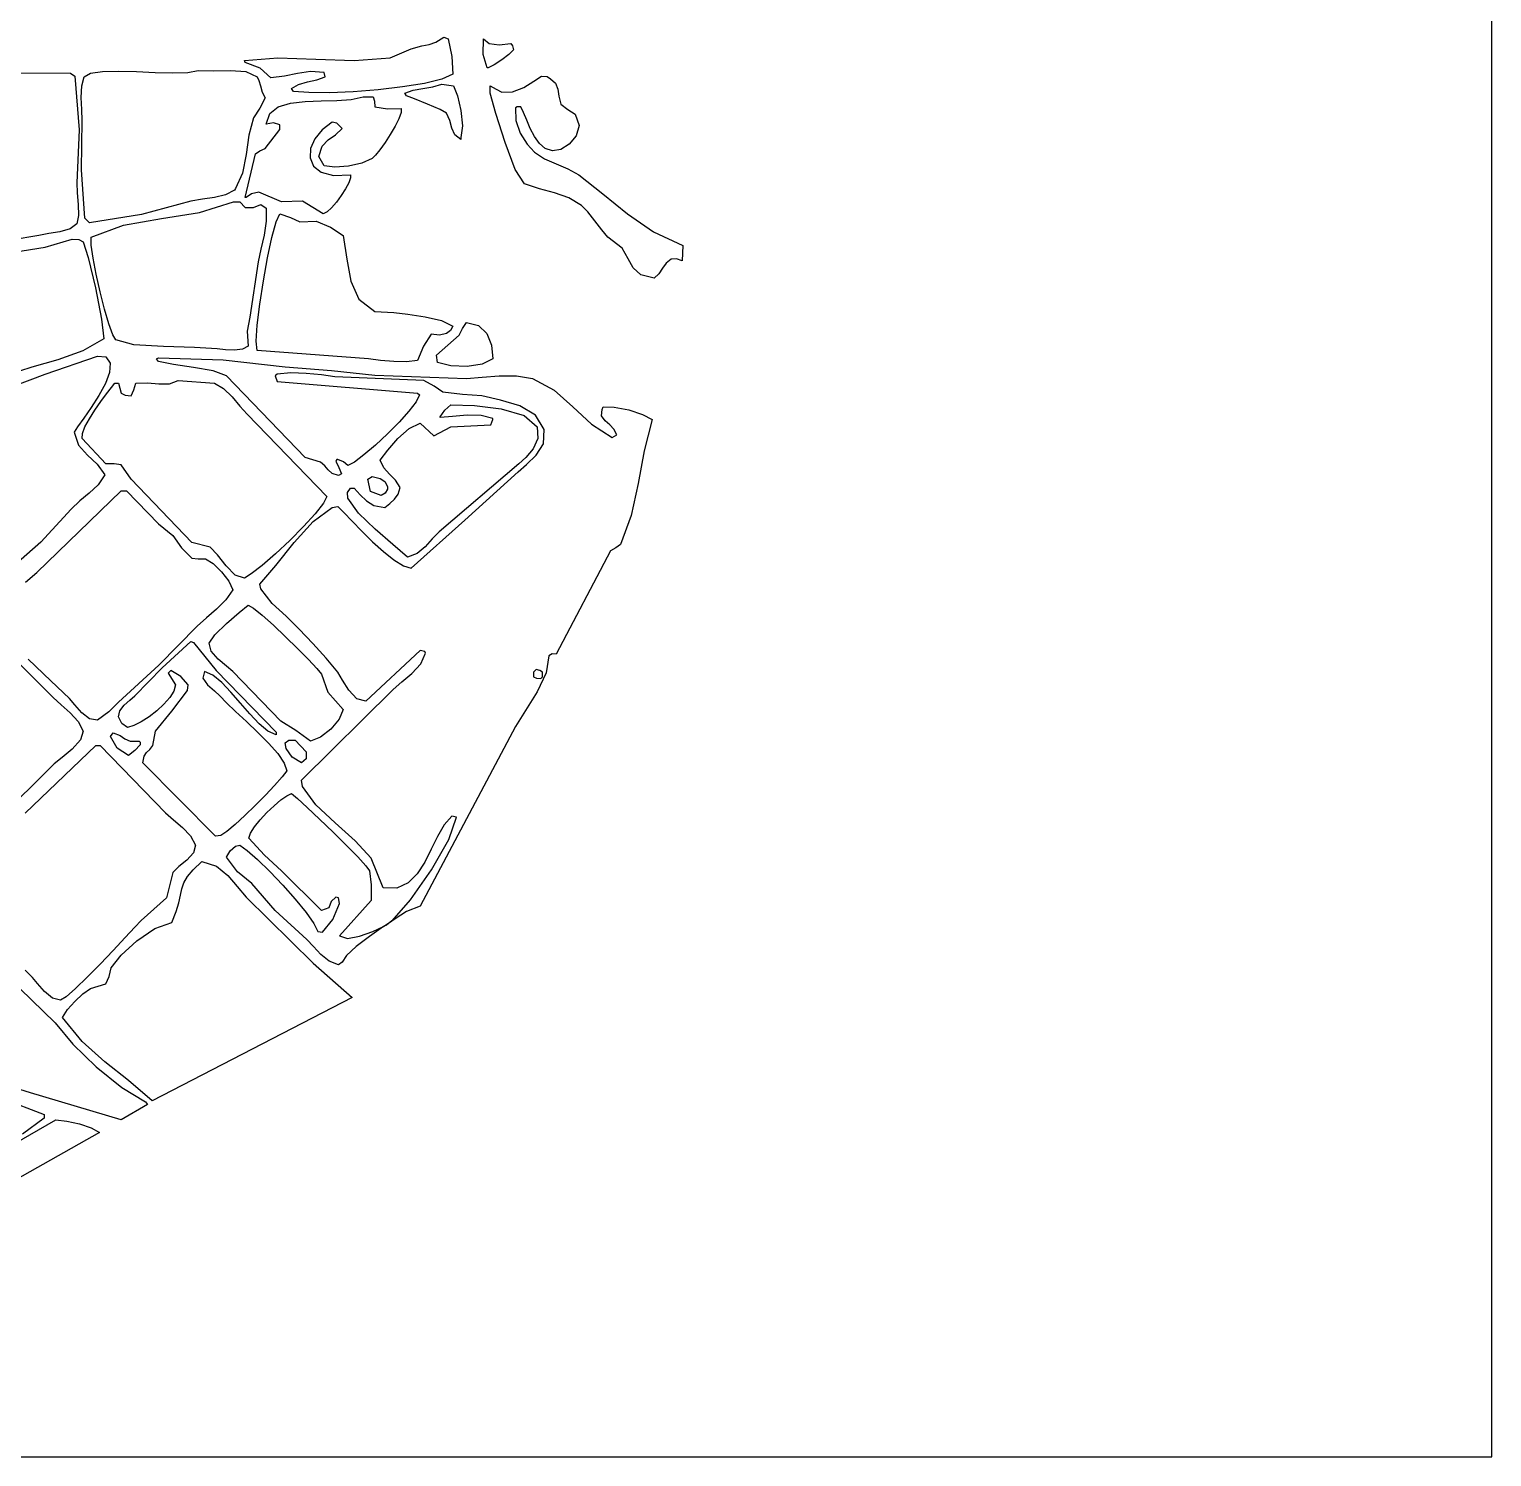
# Model space of a CAD drawing. Extents: x 0 to 12.1, y 0 to 10.7.
# Drawn here: x 7.763 to 12.068, y 0 to 4.201 of the extents above; entities that cross this region are included whole.
import ezdxf

# ---------------------------------------------------------------- set-up
doc = ezdxf.new("R2010")
doc.units = 0
doc.layers.get('0').update_dxf_attribs({"linetype": 'CONTINUOUS'})

msp = doc.modelspace()

# ---------------------------------------------------------------- linework, layer by layer
at = {"color": 0}
for p, q in [((12.0677, 0), (12.0677, 10.6538)), ((8.95985, 4.16271), (8.98335, 4.17779)), ((8.98335, 4.17779), (8.99653, 4.17258)), ((8.82607, 4.11664), (8.88715, 4.14339)), ((8.88715, 4.14339), (8.91894, 4.15158)), ((8.91894, 4.15158), (8.94081, 4.15597)), ((8.94081, 4.15597), (8.95985, 4.16271)), ((8.99653, 4.17258), (9.00689, 4.12076)), ((9.09928, 4.12608), (9.10069, 4.17258)), ((9.10069, 4.17258), (9.11664, 4.15935)), ((9.11664, 4.15935), (9.14632, 4.15446)), ((9.14632, 4.15446), (9.18056, 4.15935)), ((9.18853, 4.14063), (9.17518, 4.12646)), ((9.18056, 4.15935), (9.18554, 4.15169)), ((9.18554, 4.15169), (9.18853, 4.14063)), ((8.39654, 4.10867), (8.49528, 4.11708)), ((8.39931, 4.10314), (8.39654, 4.10867)), ((8.44271, 4.08669), (8.39931, 4.10314)), ((8.49528, 4.11708), (8.60639, 4.11274)), ((8.60639, 4.11274), (8.71994, 4.10835)), ((8.71994, 4.10835), (8.82607, 4.11664)), ((9.00689, 4.12076), (9.0101, 4.06842)), ((9.11143, 4.08713), (9.09928, 4.12608)), ((9.13129, 4.09603), (9.11387, 4.08713)), ((9.15392, 4.1104), (9.13129, 4.09603)), ((9.17518, 4.12646), (9.15392, 4.1104)), ((7.55137, 4.07394), (7.88471, 4.07118)), ((7.88471, 4.07118), (7.89789, 4.06321)), ((7.89789, 4.06321), (7.91058, 3.9044)), ((7.91775, 4.0344), (7.92464, 4.06039)), ((7.92464, 4.06039), (7.9439, 4.07172)), ((7.9439, 4.07172), (7.97933, 4.07693)), ((7.97933, 4.07693), (8.02604, 4.07781)), ((8.02604, 4.07781), (8.07932, 4.07611)), ((8.07932, 4.07611), (8.13422, 4.07368)), ((8.13422, 4.07368), (8.18599, 4.07221)), ((8.18599, 4.07221), (8.22976, 4.07346)), ((8.22976, 4.07346), (8.26074, 4.07915)), ((8.26074, 4.07915), (8.3055, 4.07829)), ((8.3055, 4.07829), (8.35519, 4.07986)), ((8.35519, 4.07986), (8.40104, 4.07639)), ((8.40104, 4.07639), (8.43403, 4.06039)), ((8.43403, 4.06039), (8.43929, 4.04986)), ((8.43929, 4.04986), (8.44358, 4.03401)), ((8.47396, 4.058), (8.44271, 4.08669)), ((8.51437, 4.06272), (8.47396, 4.058)), ((8.55285, 4.07107), (8.51437, 4.06272)), ((8.59119, 4.07693), (8.55285, 4.07107)), ((8.58219, 4.04596), (8.60986, 4.05208)), ((8.63124, 4.07394), (8.59119, 4.07693)), ((8.60986, 4.05208), (8.634, 4.06039)), ((8.634, 4.06039), (8.63124, 4.07394)), ((8.97754, 4.0541), (8.92632, 4.0415)), ((9.0101, 4.06842), (8.97754, 4.0541)), ((9.11387, 4.08713), (9.11143, 4.08713)), ((9.21912, 4.02957), (9.24886, 4.04775)), ((9.24886, 4.04775), (9.27115, 4.06321)), ((9.27115, 4.06321), (9.28722, 4.06153)), ((9.28722, 4.06153), (9.2979, 4.05518)), ((9.2979, 4.05518), (9.3125, 4.04167)), ((7.91661, 4.00032), (7.91775, 4.0344)), ((8.44358, 4.03401), (8.44906, 4.01611)), ((8.44906, 4.01611), (8.45801, 3.99929)), ((8.53543, 4.02604), (8.55572, 4.03847)), ((8.54064, 4.01807), (8.53543, 4.02604)), ((8.58626, 4.01426), (8.54064, 4.01807)), ((8.55572, 4.03847), (8.58219, 4.04596)), ((8.64681, 4.01394), (8.58626, 4.01426)), ((8.71674, 4.01682), (8.64681, 4.01394)), ((8.79031, 4.02251), (8.71674, 4.01682)), ((8.86208, 4.03087), (8.79031, 4.02251)), ((8.92632, 4.0415), (8.86208, 4.03087)), ((8.86876, 4.01247), (8.89322, 4.02143)), ((8.87397, 4.0045), (8.86876, 4.01247)), ((8.89675, 3.99593), (8.87397, 4.0045)), ((8.89322, 4.02143), (8.92199, 4.02626)), ((8.92199, 4.02626), (8.95144, 4.03093)), ((8.95144, 4.03093), (8.97814, 4.03922)), ((8.97814, 4.03922), (9.01247, 4.03401)), ((9.01247, 4.03401), (9.02365, 4.00489)), ((9.02365, 4.00489), (9.03364, 3.96132)), ((9.11947, 4.01247), (9.11947, 4.03401)), ((9.11947, 4.03401), (9.13747, 4.02458)), ((9.13687, 3.95281), (9.11947, 4.01247)), ((9.13747, 4.02458), (9.15381, 4.01525)), ((9.15381, 4.01525), (9.18604, 4.01628)), ((9.18604, 4.01628), (9.21912, 4.02957)), ((9.3125, 4.04167), (9.31874, 4.02431)), ((9.31874, 4.02431), (9.32189, 4.00369)), ((9.32189, 4.00369), (9.32742, 3.98053)), ((7.91818, 3.96442), (7.91661, 4.00032)), ((7.91943, 3.93261), (7.91818, 3.96442)), ((8.44211, 3.96858), (8.42329, 3.9406)), ((8.45801, 3.99929), (8.44211, 3.96858)), ((8.47103, 3.95313), (8.49615, 3.97276)), ((8.49615, 3.97276), (8.53222, 3.98367)), ((8.53222, 3.98367), (8.57557, 3.98844)), ((8.57557, 3.98844), (8.62235, 3.9899)), ((8.62235, 3.9899), (8.66883, 3.99078)), ((8.66883, 3.99078), (8.71126, 3.99382)), ((8.71126, 3.99382), (8.74582, 4.00174)), ((8.74582, 4.00174), (8.77533, 4.00174)), ((8.77533, 4.00174), (8.77946, 3.98947)), ((8.77946, 3.98947), (8.78054, 3.97254)), ((8.78054, 3.97254), (8.81776, 3.96679)), ((8.81776, 3.96679), (8.85796, 3.96733)), ((8.85796, 3.96733), (8.85753, 3.95562)), ((8.93522, 3.98058), (8.89675, 3.99593)), ((8.97239, 3.96451), (8.93522, 3.98058)), ((8.99132, 3.95383), (8.97239, 3.96451)), ((9.03364, 3.96132), (9.03842, 3.91613)), ((9.19933, 3.97254), (9.19412, 3.96978)), ((9.19412, 3.96978), (9.19553, 3.9324)), ((9.21007, 3.97254), (9.19933, 3.97254)), ((9.21838, 3.9554), (9.21007, 3.97254)), ((9.32742, 3.98053), (9.34847, 3.965)), ((9.34847, 3.965), (9.37011, 3.95139)), ((7.91689, 3.78749), (7.91943, 3.93261)), ((8.42329, 3.9406), (8.40972, 3.88921)), ((8.46078, 3.92188), (8.47103, 3.95313)), ((8.48247, 3.92497), (8.46078, 3.92188)), ((8.50071, 3.91911), (8.48247, 3.92497)), ((8.50071, 3.90587), (8.50071, 3.91911)), ((8.65522, 3.92708), (8.625, 3.90517)), ((8.66872, 3.92464), (8.65522, 3.92708)), ((8.68474, 3.90869), (8.66872, 3.92464)), ((8.85101, 3.9375), (8.83996, 3.91531)), ((8.85753, 3.95562), (8.85101, 3.9375)), ((9.00131, 3.93224), (8.99132, 3.95383)), ((9.00743, 3.9101), (9.00131, 3.93224)), ((9.16379, 3.86757), (9.13687, 3.95281)), ((9.19553, 3.9324), (9.20865, 3.8954)), ((9.22749, 3.93338), (9.21838, 3.9554)), ((9.2379, 3.90918), (9.22749, 3.93338)), ((9.37011, 3.95139), (9.38178, 3.91803)), ((9.38178, 3.91803), (9.37315, 3.88758)), ((7.91058, 3.9044), (7.90349, 3.74858)), ((8.40972, 3.88921), (8.40153, 3.83231)), ((8.45801, 3.84999), (8.50071, 3.90587)), ((8.6034, 3.87858), (8.59142, 3.85004)), ((8.625, 3.90517), (8.6034, 3.87858)), ((8.62522, 3.85628), (8.64356, 3.87494)), ((8.64356, 3.87494), (8.6651, 3.88981)), ((8.6651, 3.88981), (8.68474, 3.90869)), ((8.8259, 3.89117), (8.8106, 3.8674)), ((8.83996, 3.91531), (8.8259, 3.89117)), ((9.01617, 3.89057), (9.00743, 3.9101)), ((9.03401, 3.87674), (9.01617, 3.89057)), ((9.03842, 3.91613), (9.03401, 3.88194)), ((9.03401, 3.88194), (9.03401, 3.87674)), ((9.20865, 3.8954), (9.22846, 3.86301)), ((9.25017, 3.88536), (9.2379, 3.90918)), ((9.26475, 3.86464), (9.25017, 3.88536)), ((9.37315, 3.88758), (9.35232, 3.86301)), ((8.40153, 3.83231), (8.39094, 3.77761)), ((8.39931, 3.70589), (8.42882, 3.83404)), ((8.42882, 3.83404), (8.442, 3.84332)), ((8.442, 3.84332), (8.45801, 3.84999)), ((8.59142, 3.85004), (8.58996, 3.82226)), ((8.61529, 3.82601), (8.62522, 3.85628)), ((8.79551, 3.84619), (8.78228, 3.82981)), ((8.8106, 3.8674), (8.79551, 3.84619)), ((9.19374, 3.78819), (9.16379, 3.86757)), ((9.22846, 3.86301), (9.25, 3.83925)), ((9.25, 3.83925), (9.27983, 3.81967)), ((9.28217, 3.84961), (9.26475, 3.86464)), ((9.3029, 3.84293), (9.28217, 3.84961)), ((9.32742, 3.84722), (9.3029, 3.84293)), ((9.35232, 3.86301), (9.32742, 3.84722)), ((8.58996, 3.82226), (8.59999, 3.79796)), ((8.59999, 3.79796), (8.6225, 3.77974)), ((8.63124, 3.79932), (8.61529, 3.82601)), ((8.66276, 3.79519), (8.63124, 3.79932)), ((8.70264, 3.79812), (8.66276, 3.79519)), ((8.74214, 3.80697), (8.70264, 3.79812)), ((8.77257, 3.82047), (8.74214, 3.80697)), ((8.78228, 3.82981), (8.77257, 3.82047)), ((9.22049, 3.74582), (9.19374, 3.78819)), ((9.27983, 3.81967), (9.31392, 3.80464)), ((9.31392, 3.80464), (9.34864, 3.79025)), ((9.34864, 3.79025), (9.38053, 3.77257)), ((7.90349, 3.74858), (7.90408, 3.71951)), ((7.9274, 3.64442), (7.91689, 3.78749)), ((8.39094, 3.77761), (8.37011, 3.73264)), ((8.6225, 3.77974), (8.65836, 3.7704)), ((8.65836, 3.7704), (8.70865, 3.77257)), ((8.70367, 3.74897), (8.69412, 3.73079)), ((8.70893, 3.76357), (8.70367, 3.74897)), ((8.70865, 3.77257), (8.70893, 3.76357)), ((9.2654, 3.73122), (9.22049, 3.74582)), ((9.38053, 3.77257), (9.45187, 3.7169)), ((7.90408, 3.71951), (7.90744, 3.68522)), ((8.30854, 3.70557), (8.27306, 3.70085)), ((8.34136, 3.71311), (8.30854, 3.70557)), ((8.36735, 3.72706), (8.34136, 3.71311)), ((8.37011, 3.73264), (8.36735, 3.72706)), ((8.40207, 3.70589), (8.39931, 3.70589)), ((8.41715, 3.71679), (8.40207, 3.70589)), ((8.43924, 3.72185), (8.41715, 3.71679)), ((8.50592, 3.69271), (8.43924, 3.72185)), ((8.68169, 3.71115), (8.66764, 3.692)), ((8.69412, 3.73079), (8.68169, 3.71115)), ((9.30968, 3.71903), (9.2654, 3.73122)), ((9.35135, 3.70421), (9.30968, 3.71903)), ((9.38857, 3.68192), (9.35135, 3.70421)), ((9.45187, 3.7169), (9.52403, 3.65782)), ((7.90744, 3.68522), (7.90875, 3.65261)), ((8.23926, 3.69515), (8.09369, 3.65533)), ((8.15213, 3.64344), (8.26449, 3.6614)), ((8.27306, 3.70085), (8.23926, 3.69515)), ((8.26449, 3.6614), (8.36458, 3.69271)), ((8.36458, 3.69271), (8.38336, 3.69271)), ((8.38336, 3.69271), (8.39931, 3.67671)), ((8.39931, 3.67671), (8.42301, 3.67643)), ((8.42301, 3.67643), (8.44476, 3.68474)), ((8.44476, 3.68474), (8.46078, 3.67393)), ((8.46078, 3.67393), (8.46104, 3.63558)), ((8.56739, 3.69515), (8.50592, 3.69271)), ((8.62879, 3.65799), (8.56739, 3.69515)), ((8.63986, 3.66342), (8.62879, 3.65799)), ((8.65326, 3.6754), (8.63986, 3.66342)), ((8.66764, 3.692), (8.65326, 3.6754)), ((9.40728, 3.66314), (9.38857, 3.68192)), ((9.42828, 3.63747), (9.40728, 3.66314)), ((7.90349, 3.62847), (7.88374, 3.61322)), ((7.90875, 3.65261), (7.90349, 3.62847)), ((7.94065, 3.63124), (7.9274, 3.64442)), ((8.09369, 3.65533), (7.94065, 3.63124)), ((7.94586, 3.58854), (8.04124, 3.62408)), ((8.04124, 3.62408), (8.15213, 3.64344)), ((8.46104, 3.63558), (8.45469, 3.59457)), ((8.47771, 3.58822), (8.49013, 3.6339)), ((8.49013, 3.6339), (8.50071, 3.65799)), ((8.50071, 3.65799), (8.53196, 3.64675)), ((8.53196, 3.64675), (8.55935, 3.634)), ((8.55935, 3.634), (8.60732, 3.63644)), ((8.60732, 3.63644), (8.65001, 3.61843)), ((8.65001, 3.61843), (8.68718, 3.59375)), ((9.44878, 3.61068), (9.42828, 3.63747)), ((9.52403, 3.65782), (9.60107, 3.60417)), ((7.79135, 3.59375), (7.71018, 3.57964)), ((7.82064, 3.59939), (7.79135, 3.59375)), ((7.81044, 3.55946), (7.88992, 3.58333)), ((7.85379, 3.60471), (7.82064, 3.59939)), ((7.88374, 3.61322), (7.85379, 3.60471)), ((7.88992, 3.58333), (7.90901, 3.58236)), ((7.90901, 3.58236), (7.92188, 3.57536)), ((7.92188, 3.57536), (7.93713, 3.52875)), ((7.94607, 3.56538), (7.94586, 3.58854)), ((8.45469, 3.59457), (8.44536, 3.55387)), ((8.46474, 3.528), (8.47771, 3.58822)), ((8.68718, 3.59375), (8.69808, 3.52382)), ((9.46599, 3.58854), (9.44878, 3.61068)), ((9.50868, 3.55658), (9.46599, 3.58854)), ((9.60107, 3.60417), (9.68718, 3.56456)), ((7.69379, 3.54129), (7.81044, 3.55946)), ((7.95144, 3.52729), (7.94607, 3.56538)), ((8.44536, 3.55387), (8.43679, 3.51665)), ((9.52604, 3.52544), (9.50868, 3.55658)), ((9.68718, 3.56456), (9.68474, 3.5191)), ((7.93713, 3.52875), (7.9579, 3.44011)), ((7.96067, 3.47971), (7.95144, 3.52729)), ((8.43679, 3.51665), (8.41249, 3.35379)), ((8.45236, 3.46024), (8.46474, 3.528)), ((8.69808, 3.52382), (8.70964, 3.45985)), ((9.54085, 3.49826), (9.52604, 3.52544)), ((9.56293, 3.47825), (9.54085, 3.49826)), ((9.6269, 3.49735), (9.61626, 3.4815)), ((9.63775, 3.51275), (9.6269, 3.49735)), ((9.65278, 3.52462), (9.63775, 3.51275)), ((9.66872, 3.52474), (9.65278, 3.52462)), ((9.68474, 3.5191), (9.66872, 3.52474)), ((7.97233, 3.42794), (7.96067, 3.47971)), ((8.44189, 3.39208), (8.45236, 3.46024)), ((8.70964, 3.45985), (8.73329, 3.40685)), ((9.60211, 3.46838), (9.56293, 3.47825)), ((9.61626, 3.4815), (9.60211, 3.46838)), ((7.9579, 3.44011), (7.97601, 3.34776)), ((7.98525, 3.37739), (7.97233, 3.42794)), ((8.73329, 3.40685), (8.78054, 3.36979)), ((7.99804, 3.33356), (7.98525, 3.37739)), ((8.43451, 3.33046), (8.44189, 3.39208)), ((8.78054, 3.36979), (8.83681, 3.36735)), ((8.83681, 3.36735), (8.87787, 3.36187)), ((8.87787, 3.36187), (8.92839, 3.35454)), ((7.97601, 3.34776), (7.98335, 3.28993)), ((8.00944, 3.30165), (7.99804, 3.33356)), ((8.41249, 3.35379), (8.40429, 3.31228)), ((8.43147, 3.2825), (8.43451, 3.33046)), ((8.92839, 3.35454), (8.9764, 3.34353)), ((8.9764, 3.34353), (9.0101, 3.3271)), ((9.00287, 3.31446), (8.99132, 3.30587)), ((9.0101, 3.3271), (9.00287, 3.31446)), ((9.02881, 3.30067), (9.03885, 3.32031)), ((9.03885, 3.32031), (9.05003, 3.33783)), ((9.05003, 3.33783), (9.0855, 3.32915)), ((9.0855, 3.32915), (9.10965, 3.30539)), ((7.98335, 3.28993), (7.9215, 3.25401)), ((8.01807, 3.28717), (8.00944, 3.30165)), ((8.07107, 3.27257), (8.01807, 3.28717)), ((8.15804, 3.26682), (8.07107, 3.27257)), ((8.40429, 3.31228), (8.40728, 3.26839)), ((8.43403, 3.25521), (8.43147, 3.2825)), ((8.94586, 3.30311), (8.92324, 3.26818)), ((8.97114, 3.30094), (8.94586, 3.30311)), ((8.96213, 3.24203), (9.02881, 3.30067)), ((8.99132, 3.30587), (8.97114, 3.30094)), ((9.10965, 3.30539), (9.12338, 3.27121)), ((7.81006, 3.18576), (7.96457, 3.23921)), ((7.9215, 3.25401), (7.84793, 3.22803)), ((7.96457, 3.23921), (7.98856, 3.23643)), ((7.98856, 3.23643), (8.00136, 3.2181)), ((8.13786, 3.23122), (8.14339, 3.234)), ((8.14339, 3.22325), (8.13786, 3.23122)), ((8.14339, 3.234), (8.33376, 3.22754)), ((8.24963, 3.2646), (8.15804, 3.26682)), ((8.31668, 3.26042), (8.24963, 3.2646)), ((8.34088, 3.25749), (8.31668, 3.26042)), ((8.36751, 3.25657), (8.34088, 3.25749)), ((8.39139, 3.25956), (8.36751, 3.25657)), ((8.40728, 3.26839), (8.39139, 3.25956)), ((8.76215, 3.23122), (8.43403, 3.25521)), ((8.79753, 3.2264), (8.76215, 3.23122)), ((8.92324, 3.26818), (8.90593, 3.22601)), ((8.96457, 3.22049), (8.96213, 3.24203)), ((9.12744, 3.23122), (9.09657, 3.21522)), ((9.12338, 3.27121), (9.12744, 3.23122)), ((7.52186, 3.07671), (7.81006, 3.18576)), ((7.77072, 3.20632), (7.69792, 3.18332)), ((7.84793, 3.22803), (7.77072, 3.20632)), ((7.99983, 3.19097), (7.98763, 3.15821)), ((8.00136, 3.2181), (7.99983, 3.19097)), ((8.18772, 3.21468), (8.14339, 3.22325)), ((8.24713, 3.20589), (8.18772, 3.21468)), ((8.30469, 3.19515), (8.24713, 3.20589)), ((8.34343, 3.18056), (8.30469, 3.19515)), ((8.33376, 3.22754), (8.51665, 3.20731)), ((8.49274, 3.18576), (8.48714, 3.18056)), ((8.53331, 3.18956), (8.49274, 3.18576)), ((8.51665, 3.20731), (8.65306, 3.19613)), ((8.5785, 3.18815), (8.53331, 3.18956)), ((8.62338, 3.18354), (8.5785, 3.18815)), ((8.65306, 3.19613), (8.78054, 3.18332)), ((8.83604, 3.22287), (8.79753, 3.2264)), ((8.87354, 3.22222), (8.83604, 3.22287)), ((8.90593, 3.22601), (8.87354, 3.22222)), ((9.00424, 3.21035), (8.96457, 3.22049)), ((9.05186, 3.20839), (9.00424, 3.21035)), ((9.09657, 3.21522), (9.05186, 3.20839)), ((7.98763, 3.15821), (7.96847, 3.12278)), ((7.99121, 3.12782), (8.00553, 3.14654)), ((8.00553, 3.14654), (8.01531, 3.15935)), ((8.01531, 3.15935), (8.02604, 3.15935)), ((8.02604, 3.15935), (8.03401, 3.12983)), ((8.07069, 3.13971), (8.07671, 3.15935)), ((8.07671, 3.15935), (8.11106, 3.16037)), ((8.11106, 3.16037), (8.14501, 3.15711)), ((8.14501, 3.15711), (8.17611, 3.15696)), ((8.17611, 3.15696), (8.2021, 3.16737)), ((8.2021, 3.16737), (8.30871, 3.15935)), ((8.30871, 3.15935), (8.3355, 3.14328)), ((8.3355, 3.14328), (8.36046, 3.11888)), ((8.57536, 2.9406), (8.34343, 3.18056)), ((8.48714, 3.18056), (8.49274, 3.16456)), ((8.49274, 3.16456), (8.90593, 3.12983)), ((8.66319, 3.17779), (8.62338, 3.18354)), ((8.92464, 3.16737), (8.66319, 3.17779)), ((8.78054, 3.18332), (9.05003, 3.17258)), ((8.95475, 3.15033), (8.92464, 3.16737)), ((8.98058, 3.13265), (8.95475, 3.15033)), ((9.05003, 3.17258), (9.09636, 3.17725)), ((9.09636, 3.17725), (9.14665, 3.18132)), ((9.14665, 3.18132), (9.19732, 3.18104)), ((9.19732, 3.18104), (9.24479, 3.17258)), ((9.24479, 3.17258), (9.30811, 3.13867)), ((7.96847, 3.12278), (7.94601, 3.08772)), ((7.9566, 3.08003), (7.97424, 3.10499)), ((7.97424, 3.10499), (7.99121, 3.12782)), ((8.03401, 3.12983), (8.04568, 3.12375)), ((8.04568, 3.12375), (8.06321, 3.12185)), ((8.06321, 3.12185), (8.07069, 3.13971)), ((8.36046, 3.11888), (8.38346, 3.09201)), ((8.90192, 3.10465), (8.88086, 3.07682)), ((8.91146, 3.12463), (8.90192, 3.10465)), ((8.90593, 3.12983), (8.91146, 3.12463)), ((9.03863, 3.12631), (8.98058, 3.13265)), ((9.09549, 3.12185), (9.03863, 3.12631)), ((9.15072, 3.10932), (9.09549, 3.12185)), ((9.20725, 3.09218), (9.15072, 3.10932)), ((9.30811, 3.13867), (9.36333, 3.08936)), ((7.92389, 3.0561), (7.90582, 3.03097)), ((7.94601, 3.08772), (7.92389, 3.0561)), ((7.94026, 3.05479), (7.9566, 3.08003)), ((8.38346, 3.09201), (8.40451, 3.06842)), ((8.40451, 3.06842), (8.63921, 2.82601)), ((8.88086, 3.07682), (8.85167, 3.04422)), ((8.97254, 3.06039), (8.98671, 3.07969)), ((9.009, 3.06147), (8.97254, 3.058)), ((8.97254, 3.058), (8.97254, 3.06039)), ((8.98671, 3.07969), (9.0045, 3.09511)), ((9.0045, 3.09511), (9.07351, 3.09315)), ((9.05186, 3.065), (9.009, 3.06147)), ((9.09381, 3.06435), (9.05186, 3.065)), ((9.07351, 3.09315), (9.15207, 3.08388)), ((9.12744, 3.05518), (9.09381, 3.06435)), ((9.15207, 3.08388), (9.22017, 3.06424)), ((9.25379, 3.06521), (9.20725, 3.09218)), ((9.22017, 3.06424), (9.25797, 3.03125)), ((9.27919, 3.02328), (9.25379, 3.06521)), ((9.36333, 3.08936), (9.41792, 3.03831)), ((9.44721, 3.06321), (9.44997, 3.08192)), ((9.45856, 3.04844), (9.44721, 3.06321)), ((9.44997, 3.08192), (9.45281, 3.0899)), ((9.45281, 3.0899), (9.48535, 3.08892)), ((9.48535, 3.08892), (9.52761, 3.08035)), ((9.52761, 3.08035), (9.56842, 3.06717)), ((9.56842, 3.06717), (9.59651, 3.0524)), ((7.90582, 3.03097), (7.89551, 3.01525)), ((7.89551, 3.01525), (7.90853, 2.97667)), ((7.91971, 3.01118), (7.92736, 3.03119)), ((7.92736, 3.03119), (7.94026, 3.05479)), ((8.85167, 3.04422), (8.8176, 3.00993)), ((8.84814, 2.99615), (8.88112, 3.02621)), ((8.88112, 3.02621), (8.9139, 3.04199)), ((8.9139, 3.04199), (8.95383, 3.0045)), ((8.95383, 3.0045), (9.0045, 3.03125)), ((9.0045, 3.03125), (9.12185, 3.03646)), ((9.12185, 3.03646), (9.12744, 3.0524)), ((9.12744, 3.0524), (9.12744, 3.05518)), ((9.25797, 3.03125), (9.26069, 2.99642)), ((9.27653, 2.98107), (9.27919, 3.02328)), ((9.41792, 3.03831), (9.47917, 2.99929)), ((9.4719, 3.0364), (9.45856, 3.04844)), ((9.48432, 3.02376), (9.4719, 3.0364)), ((9.49274, 3.00726), (9.48432, 3.02376)), ((9.59651, 3.0524), (9.57351, 2.95985)), ((7.90853, 2.97667), (7.9344, 2.94769)), ((7.91943, 2.99653), (7.91971, 3.01118)), ((7.98856, 2.92188), (7.91943, 2.99653)), ((8.78211, 2.97694), (8.74854, 2.9484)), ((8.8176, 3.00993), (8.78211, 2.97694)), ((8.81862, 2.96169), (8.84814, 2.99615)), ((9.26069, 2.99642), (9.24642, 2.96599)), ((9.25569, 2.94721), (9.27653, 2.98107)), ((9.47917, 2.99929), (9.49274, 3.00726)), ((7.9344, 2.94769), (7.96343, 2.92117)), ((8.6205, 2.92708), (8.57536, 2.9406)), ((8.63319, 2.91618), (8.6205, 2.92708)), ((8.66872, 2.93506), (8.66596, 2.92985)), ((8.66596, 2.92985), (8.67404, 2.91135)), ((8.67117, 2.93506), (8.66872, 2.93506)), ((8.68869, 2.92817), (8.67117, 2.93506)), ((8.70068, 2.91667), (8.68869, 2.92817)), ((8.72026, 2.92731), (8.70068, 2.91667)), ((8.74854, 2.9484), (8.72026, 2.92731)), ((8.79656, 2.93261), (8.81862, 2.96169)), ((8.80718, 2.91049), (8.79656, 2.93261)), ((9.2245, 2.94086), (9.20454, 2.92188)), ((9.24642, 2.96599), (9.2245, 2.94086)), ((9.22732, 2.92008), (9.25569, 2.94721)), ((9.57351, 2.95985), (9.55567, 2.86382)), ((7.96343, 2.92117), (7.98611, 2.88992)), ((7.98611, 2.88992), (7.96625, 2.85997)), ((8.01303, 2.92165), (7.98856, 2.92188)), ((8.03401, 2.91911), (8.01303, 2.92165)), ((8.06321, 2.87674), (8.03401, 2.91911)), ((8.64318, 2.90414), (8.63319, 2.91618)), ((8.65517, 2.89361), (8.64318, 2.90414)), ((8.67393, 2.88715), (8.65517, 2.89361)), ((8.68197, 2.89268), (8.67393, 2.88715)), ((8.67404, 2.91135), (8.68197, 2.89268)), ((8.75939, 2.87674), (8.77257, 2.88471)), ((8.77257, 2.88471), (8.79656, 2.87918)), ((8.82351, 2.89171), (8.80718, 2.91049)), ((8.84099, 2.87343), (8.82351, 2.89171)), ((9.20454, 2.92188), (8.97017, 2.72185)), ((9.04546, 2.75569), (9.2021, 2.89789)), ((9.2021, 2.89789), (9.22732, 2.92008)), ((7.78614, 2.60172), (8.03401, 2.84201)), ((7.96625, 2.85997), (7.94006, 2.83578)), ((8.03401, 2.84201), (8.05003, 2.84201)), ((8.05003, 2.84201), (8.14339, 2.74582)), ((8.24203, 2.68994), (8.06321, 2.87674)), ((8.69987, 2.83735), (8.70865, 2.84999)), ((8.70865, 2.84999), (8.71946, 2.84999)), ((8.71946, 2.84999), (8.73768, 2.83111)), ((8.76747, 2.84065), (8.75939, 2.87674)), ((8.79656, 2.87918), (8.81028, 2.87033)), ((8.81028, 2.87033), (8.81803, 2.85519)), ((8.81803, 2.84722), (8.81099, 2.83535)), ((8.81803, 2.85519), (8.81803, 2.84722)), ((8.85519, 2.85243), (8.84099, 2.87343)), ((8.84901, 2.83257), (8.85519, 2.85243)), ((9.55567, 2.86382), (9.53494, 2.77018)), ((7.91211, 2.81332), (7.88715, 2.78851)), ((7.94006, 2.83578), (7.91211, 2.81332)), ((8.62939, 2.80578), (8.60503, 2.77479)), ((8.63921, 2.82601), (8.62939, 2.80578)), ((8.70068, 2.82047), (8.69987, 2.83735)), ((8.73247, 2.77686), (8.70068, 2.82047)), ((8.73768, 2.83111), (8.75553, 2.81304)), ((8.75553, 2.81304), (8.778, 2.79937)), ((8.79932, 2.82844), (8.76747, 2.84065)), ((8.778, 2.79937), (8.81006, 2.79372)), ((8.81099, 2.83535), (8.79932, 2.82844)), ((8.81006, 2.79372), (8.82422, 2.80556)), ((8.82422, 2.80556), (8.83794, 2.81771)), ((8.83794, 2.81771), (8.84901, 2.83257)), ((7.88715, 2.78851), (7.79742, 2.69162)), ((8.60503, 2.77479), (8.57042, 2.73703)), ((8.59928, 2.75222), (8.65522, 2.79372)), ((8.65522, 2.79372), (8.67117, 2.7965)), ((8.67117, 2.7965), (8.6894, 2.77832)), ((8.6894, 2.77832), (8.71386, 2.75304)), ((8.78103, 2.72939), (8.73247, 2.77686)), ((8.88715, 2.61529), (9.04546, 2.75569)), ((9.53494, 2.77018), (9.50347, 2.68474)), ((8.14339, 2.74582), (8.18608, 2.7111)), ((8.57042, 2.73703), (8.53, 2.6965)), ((8.54292, 2.69011), (8.59928, 2.75222)), ((8.71386, 2.75304), (8.74268, 2.72364)), ((8.74268, 2.72364), (8.77399, 2.69287)), ((8.83339, 2.68408), (8.78103, 2.72939)), ((8.97017, 2.72185), (8.94965, 2.7015)), ((7.79742, 2.69162), (7.69792, 2.60449)), ((8.18608, 2.7111), (8.21169, 2.67512)), ((8.21169, 2.67512), (8.24203, 2.64442)), ((8.29546, 2.67671), (8.24203, 2.68994)), ((8.31765, 2.65392), (8.29546, 2.67671)), ((8.53, 2.6965), (8.48801, 2.65717)), ((8.48942, 2.62321), (8.54292, 2.69011)), ((8.77399, 2.69287), (8.80593, 2.66379)), ((8.87674, 2.64719), (8.83339, 2.68408)), ((8.92899, 2.67794), (8.90549, 2.65767)), ((8.94965, 2.7015), (8.92899, 2.67794)), ((9.48942, 2.67432), (9.47396, 2.66596)), ((9.50347, 2.68474), (9.48942, 2.67432)), ((8.24203, 2.64442), (8.26069, 2.64193)), ((8.26069, 2.64193), (8.28196, 2.64199)), ((8.28196, 2.64199), (8.30431, 2.62869)), ((8.30431, 2.62869), (8.32954, 2.60454)), ((8.34261, 2.62201), (8.31765, 2.65392)), ((8.48801, 2.65717), (8.44889, 2.62294)), ((8.80593, 2.66379), (8.83669, 2.63921)), ((8.83669, 2.63921), (8.86436, 2.62207)), ((8.90549, 2.65767), (8.87674, 2.64719)), ((9.47396, 2.66596), (9.31392, 2.36182)), ((7.75196, 2.57406), (7.78614, 2.60172)), ((8.32954, 2.60454), (8.35097, 2.57644)), ((8.36925, 2.59478), (8.34261, 2.62201)), ((8.39654, 2.58578), (8.36925, 2.59478)), ((8.41694, 2.59787), (8.39654, 2.58578)), ((8.44889, 2.62294), (8.41694, 2.59787)), ((8.442, 2.56733), (8.48942, 2.62321)), ((8.86436, 2.62207), (8.88715, 2.61529)), ((8.36214, 2.55138), (8.34179, 2.52143)), ((8.35097, 2.57644), (8.36214, 2.55138)), ((8.44476, 2.55382), (8.442, 2.56733)), ((8.47857, 2.51079), (8.44476, 2.55382)), ((8.34179, 2.52143), (8.31451, 2.49419)), ((8.38112, 2.48432), (8.40728, 2.50592)), ((8.40728, 2.50592), (8.42324, 2.49713)), ((8.42324, 2.49713), (8.44922, 2.47629)), ((8.51942, 2.47396), (8.47857, 2.51079)), ((8.28494, 2.46881), (8.25797, 2.44444)), ((8.31451, 2.49419), (8.28494, 2.46881)), ((8.34381, 2.45199), (8.38112, 2.48432)), ((8.44922, 2.47629), (8.48182, 2.4471)), ((8.55746, 2.43554), (8.51942, 2.47396)), ((7.63124, 2.43647), (7.83404, 2.234)), ((8.25797, 2.44444), (8.14492, 2.32943)), ((8.29269, 2.39372), (8.30951, 2.41857)), ((8.30951, 2.41857), (8.34381, 2.45199)), ((8.48182, 2.4471), (8.51758, 2.41319)), ((8.51758, 2.41319), (8.55306, 2.37819)), ((8.59808, 2.39322), (8.55746, 2.43554)), ((8.15474, 2.32129), (8.23926, 2.39931)), ((8.23926, 2.39931), (8.24724, 2.39654)), ((8.24724, 2.39654), (8.31392, 2.31386)), ((8.29899, 2.37067), (8.29269, 2.39372)), ((8.31961, 2.34722), (8.29899, 2.37067)), ((8.55306, 2.37819), (8.58479, 2.34581)), ((8.63726, 2.34993), (8.59808, 2.39322)), ((8.9139, 2.37256), (8.75379, 2.22325)), ((8.9274, 2.36979), (8.9139, 2.37256)), ((8.92985, 2.36458), (8.9274, 2.36979)), ((7.82731, 2.28288), (7.75988, 2.34663)), ((8.14492, 2.32943), (8.02604, 2.22049)), ((8.34407, 2.32633), (8.31961, 2.34722)), ((8.36214, 2.31108), (8.34407, 2.32633)), ((8.58479, 2.34581), (8.60932, 2.31956)), ((8.67117, 2.30865), (8.63726, 2.34993)), ((8.88954, 2.30501), (8.91553, 2.33296)), ((8.91553, 2.33296), (8.92985, 2.36458)), ((9.29269, 2.35661), (9.28521, 2.30707)), ((9.30197, 2.36257), (9.29269, 2.35661)), ((9.31392, 2.36182), (9.30197, 2.36257)), ((7.88194, 2.23122), (7.82731, 2.28288)), ((8.07394, 2.23921), (8.15474, 2.32129)), ((8.18056, 2.31386), (8.17258, 2.30587)), ((8.17258, 2.30587), (8.19412, 2.27115)), ((8.20904, 2.29568), (8.18056, 2.31386)), ((8.23122, 2.27115), (8.20904, 2.29568)), ((8.27919, 2.31108), (8.27468, 2.29118)), ((8.27468, 2.29118), (8.28808, 2.27175)), ((8.3036, 2.30018), (8.27919, 2.31108)), ((8.32975, 2.27869), (8.3036, 2.30018)), ((8.31392, 2.31386), (8.4899, 2.13265)), ((8.50347, 2.16456), (8.36214, 2.31108)), ((8.60932, 2.31956), (8.62326, 2.30311)), ((8.62326, 2.30311), (8.64204, 2.25)), ((8.68539, 2.28558), (8.67117, 2.30865)), ((8.70426, 2.25543), (8.68539, 2.28558)), ((8.85975, 2.28022), (8.88954, 2.30501)), ((9.25521, 2.31668), (9.24724, 2.30865)), ((9.24724, 2.30865), (9.24724, 2.29514)), ((9.24724, 2.29514), (9.25608, 2.29144)), ((9.26654, 2.31396), (9.25521, 2.31668)), ((9.25608, 2.29144), (9.26878, 2.28993)), ((9.28521, 2.30707), (9.25808, 2.25108)), ((9.27399, 2.30865), (9.26654, 2.31396)), ((9.26878, 2.28993), (9.27399, 2.29514)), ((9.27399, 2.29514), (9.27399, 2.30865)), ((8.05951, 2.22672), (8.07394, 2.23921)), ((8.18881, 2.25325), (8.17671, 2.23394)), ((8.18289, 2.19396), (8.22885, 2.25521)), ((8.19412, 2.27115), (8.18881, 2.25325)), ((8.22885, 2.25521), (8.23122, 2.27115)), ((8.28808, 2.27175), (8.30843, 2.25401)), ((8.30843, 2.25401), (8.32465, 2.23921)), ((8.32465, 2.23921), (8.34375, 2.21864)), ((8.35699, 2.25006), (8.32975, 2.27869)), ((8.38476, 2.21789), (8.35699, 2.25006)), ((8.56456, 1.99132), (8.83404, 2.25797)), ((8.64204, 2.25), (8.68718, 2.19928)), ((8.72726, 2.23058), (8.70426, 2.25543)), ((8.83404, 2.25797), (8.85975, 2.28022)), ((9.25808, 2.25108), (9.22358, 2.19586)), ((7.83404, 2.234), (7.85736, 2.21278)), ((7.85736, 2.21278), (7.88368, 2.18918)), ((7.89789, 2.21267), (7.88194, 2.23122)), ((7.91829, 2.18951), (7.89789, 2.21267)), ((8.02604, 2.22049), (7.99739, 2.19183)), ((8.02604, 2.17779), (8.02951, 2.19531)), ((8.02951, 2.19531), (8.04269, 2.21186)), ((8.04269, 2.21186), (8.05951, 2.22672)), ((8.15944, 2.21419), (8.13867, 2.1951)), ((8.17671, 2.23394), (8.15944, 2.21419)), ((8.34375, 2.21864), (8.37071, 2.19276)), ((8.41254, 2.18576), (8.38476, 2.21789)), ((8.68718, 2.19928), (8.67507, 2.171)), ((8.75379, 2.22325), (8.72726, 2.23058)), ((9.22358, 2.19586), (9.19412, 2.1486)), ((7.88368, 2.18918), (7.90711, 2.16325)), ((7.90711, 2.16325), (7.92188, 2.13504)), ((7.94114, 2.17128), (7.91829, 2.18951)), ((7.96457, 2.16737), (7.94114, 2.17128)), ((7.99739, 2.19183), (7.96457, 2.16737)), ((8.03592, 2.15826), (8.02604, 2.17779)), ((8.05279, 2.14583), (8.03592, 2.15826)), ((8.09299, 2.16297), (8.0714, 2.15201)), ((8.11594, 2.17768), (8.09299, 2.16297)), ((8.13867, 2.1951), (8.11594, 2.17768)), ((8.13542, 2.13504), (8.18289, 2.19396)), ((8.37071, 2.19276), (8.40246, 2.16325)), ((8.40246, 2.16325), (8.43576, 2.13172)), ((8.43967, 2.15711), (8.41254, 2.18576)), ((8.46565, 2.13558), (8.43967, 2.15711)), ((8.54764, 2.13738), (8.50347, 2.16456)), ((8.67507, 2.171), (8.65056, 2.14122)), ((7.91374, 2.11014), (7.88926, 2.08263)), ((7.92188, 2.13504), (7.91374, 2.11014)), ((8.00206, 2.11908), (8.0101, 2.12983)), ((8.02257, 2.08529), (8.00206, 2.11908)), ((8.0101, 2.12983), (8.03119, 2.12213)), ((8.03119, 2.12213), (8.04514, 2.11285)), ((8.04514, 2.11285), (8.06082, 2.10613)), ((8.0714, 2.15201), (8.05279, 2.14583)), ((8.12744, 2.09272), (8.13542, 2.13504)), ((8.43576, 2.13172), (8.46744, 2.09983)), ((8.4899, 2.12463), (8.46565, 2.13558)), ((8.4899, 2.13265), (8.4899, 2.12463)), ((8.59131, 2.1059), (8.54764, 2.13738)), ((8.62039, 2.11719), (8.59131, 2.1059)), ((8.65056, 2.14122), (8.62039, 2.11719)), ((9.19412, 2.1486), (8.9139, 1.6205)), ((7.75097, 1.89438), (7.95936, 2.09272)), ((7.88926, 2.08263), (7.85986, 2.0574)), ((7.95936, 2.09272), (7.97254, 2.09272)), ((7.97254, 2.09272), (8.16461, 1.89513)), ((8.05524, 2.06321), (8.02257, 2.08529)), ((8.07389, 2.07801), (8.05524, 2.06321)), ((8.06082, 2.10613), (8.08713, 2.1059)), ((8.08996, 2.09511), (8.07389, 2.07801)), ((8.08713, 2.1059), (8.08996, 2.10314)), ((8.08996, 2.10314), (8.08996, 2.09511)), ((8.10156, 2.06174), (8.10878, 2.07292)), ((8.10878, 2.07292), (8.11789, 2.08128)), ((8.11789, 2.08128), (8.12744, 2.09272)), ((8.46744, 2.09983), (8.49451, 2.06917)), ((8.49451, 2.06917), (8.51367, 2.04135)), ((8.51665, 2.10069), (8.52746, 2.10867)), ((8.51942, 2.08469), (8.51665, 2.10069)), ((8.53733, 2.05881), (8.51942, 2.08469)), ((8.52746, 2.10867), (8.54585, 2.10867)), ((8.54585, 2.10867), (8.57813, 2.07394)), ((8.57813, 2.07394), (8.57844, 2.05393)), ((7.83681, 2.03922), (7.59131, 1.7965)), ((7.85986, 2.0574), (7.83681, 2.03922)), ((8.09793, 2.04199), (8.10156, 2.06174)), ((8.31147, 1.82601), (8.09793, 2.04199)), ((8.51367, 2.04135), (8.52186, 2.01807)), ((8.56456, 2.04199), (8.53733, 2.05881)), ((8.57844, 2.05393), (8.56456, 2.04199)), ((8.50749, 2.00037), (8.48557, 1.97581)), ((8.52186, 2.01807), (8.50749, 2.00037)), ((8.56739, 1.97254), (8.56456, 1.99132)), ((8.45839, 1.94694), (8.42844, 1.91639)), ((8.48557, 1.97581), (8.45839, 1.94694)), ((8.50407, 1.93278), (8.52192, 1.94526)), ((8.52192, 1.94526), (8.53543, 1.95139)), ((8.53543, 1.95139), (8.55257, 1.93728)), ((8.55257, 1.93728), (8.58154, 1.91103)), ((8.60693, 1.91857), (8.56739, 1.97254)), ((8.16461, 1.89513), (8.18787, 1.87429)), ((8.42844, 1.91639), (8.39794, 1.88667)), ((8.44319, 1.87429), (8.46289, 1.89556)), ((8.46289, 1.89556), (8.48378, 1.91564)), ((8.48378, 1.91564), (8.50407, 1.93278)), ((8.58154, 1.91103), (8.618, 1.87663)), ((8.66368, 1.86513), (8.60693, 1.91857)), ((8.18787, 1.87429), (8.21403, 1.85161)), ((8.21403, 1.85161), (8.23753, 1.82676)), ((8.36942, 1.8604), (8.34511, 1.84017)), ((8.39794, 1.88667), (8.36942, 1.8604)), ((8.41493, 1.83501), (8.4266, 1.85351)), ((8.4266, 1.85351), (8.44319, 1.87429)), ((8.618, 1.87663), (8.65776, 1.83817)), ((8.72299, 1.81272), (8.66368, 1.86513)), ((8.98475, 1.85915), (8.96511, 1.82547)), ((9.00726, 1.88471), (8.98475, 1.85915)), ((8.99838, 1.81683), (9.02051, 1.88194)), ((9.02051, 1.88194), (9.00726, 1.88471)), ((8.23753, 1.82676), (8.25276, 1.79932)), ((8.32742, 1.82844), (8.31147, 1.82601)), ((8.34511, 1.84017), (8.32742, 1.82844)), ((8.41004, 1.82047), (8.41493, 1.83501)), ((8.45529, 1.76992), (8.41004, 1.82047)), ((8.65776, 1.83817), (8.6965, 1.79969)), ((8.77012, 1.76178), (8.72299, 1.81272)), ((8.96511, 1.82547), (8.9465, 1.78771)), ((8.94743, 1.72743), (8.99838, 1.81683)), ((8.24681, 1.77692), (8.22715, 1.75608)), ((8.25276, 1.79932), (8.24681, 1.77692)), ((8.34343, 1.7646), (8.35476, 1.78267)), ((8.35476, 1.78267), (8.37011, 1.7965)), ((8.37011, 1.7965), (8.38336, 1.79932)), ((8.38336, 1.79932), (8.40446, 1.78424)), ((8.40446, 1.78424), (8.43485, 1.75726)), ((8.50592, 1.72467), (8.45529, 1.76992)), ((8.6965, 1.79969), (8.73008, 1.76525)), ((8.73008, 1.76525), (8.75418, 1.73887)), ((8.9465, 1.78771), (8.92714, 1.74972)), ((8.20367, 1.73682), (8.18608, 1.71907)), ((8.22715, 1.75608), (8.20367, 1.73682)), ((8.22874, 1.70736), (8.24544, 1.7276)), ((8.24544, 1.7276), (8.27115, 1.75136)), ((8.27115, 1.75136), (8.31424, 1.73763)), ((8.31424, 1.73763), (8.3475, 1.71078)), ((8.37614, 1.7214), (8.34343, 1.7646)), ((8.43485, 1.75726), (8.47097, 1.722)), ((8.47097, 1.722), (8.50928, 1.68201)), ((8.62326, 1.60726), (8.50592, 1.72467)), ((8.75418, 1.73887), (8.7646, 1.72467)), ((8.7646, 1.72467), (8.77012, 1.68294)), ((8.80453, 1.67393), (8.77012, 1.76178)), ((8.88574, 1.63911), (8.94743, 1.72743)), ((8.92714, 1.74972), (8.90506, 1.71544)), ((8.18608, 1.71907), (8.16738, 1.64442)), ((8.21263, 1.67117), (8.21858, 1.68907)), ((8.21858, 1.68907), (8.22874, 1.70736)), ((8.3475, 1.71078), (8.37532, 1.67817)), ((8.41808, 1.68713), (8.37614, 1.7214)), ((8.48714, 1.60726), (8.41808, 1.68713)), ((8.50928, 1.68201), (8.54617, 1.64085)), ((8.77012, 1.68294), (8.77012, 1.63644)), ((8.87847, 1.68875), (8.8456, 1.67361)), ((8.90506, 1.71544), (8.87847, 1.68875)), ((8.16738, 1.64442), (8.09272, 1.57775)), ((8.20383, 1.63038), (8.2085, 1.65213)), ((8.2085, 1.65213), (8.21263, 1.67117)), ((8.37532, 1.67817), (8.40207, 1.64719)), ((8.40207, 1.64719), (8.59928, 1.45242)), ((8.54617, 1.64085), (8.57801, 1.60206)), ((8.66596, 1.64719), (8.65218, 1.63439)), ((8.67393, 1.64442), (8.66596, 1.64719)), ((8.67676, 1.62847), (8.67393, 1.64442)), ((8.77012, 1.63644), (8.67676, 1.53261)), ((8.8456, 1.67361), (8.80453, 1.67393)), ((8.8316, 1.5771), (8.88574, 1.63911)), ((8.18332, 1.57254), (8.19624, 1.60439)), ((8.19624, 1.60439), (8.20383, 1.63038)), ((8.58057, 1.52186), (8.48714, 1.60726)), ((8.57801, 1.60206), (8.60135, 1.56922)), ((8.64481, 1.61529), (8.62326, 1.60726)), ((8.65218, 1.63439), (8.64481, 1.61529)), ((8.65662, 1.58051), (8.67676, 1.62847)), ((8.85693, 1.59358), (8.8316, 1.5771)), ((8.87397, 1.60449), (8.85693, 1.59358)), ((8.9139, 1.6205), (8.87397, 1.60449)), ((8.07394, 1.55821), (8.04531, 1.52767)), ((8.09272, 1.57775), (8.07394, 1.55821)), ((8.08046, 1.51833), (8.13336, 1.55436)), ((8.13336, 1.55436), (8.18332, 1.57254)), ((8.60135, 1.56922), (8.61253, 1.54585)), ((8.62603, 1.5434), (8.65662, 1.58051)), ((8.80626, 1.56006), (8.76454, 1.53103)), ((8.77442, 1.54579), (8.80626, 1.56006)), ((8.80626, 1.56006), (8.83089, 1.57671)), ((8.81526, 1.56456), (8.80626, 1.56006)), ((8.83089, 1.57671), (8.81526, 1.56456)), ((8.04531, 1.52767), (8.01014, 1.49024)), ((8.03429, 1.47612), (8.08046, 1.51833)), ((8.59961, 1.50114), (8.58057, 1.52186)), ((8.61253, 1.54585), (8.62603, 1.5434)), ((8.67676, 1.53261), (8.69987, 1.52533)), ((8.69987, 1.52533), (8.73574, 1.53196)), ((8.76454, 1.53103), (8.72581, 1.50146)), ((8.73574, 1.53196), (8.77442, 1.54579)), ((8.01014, 1.49024), (7.9719, 1.44997)), ((8.0045, 1.43924), (8.03429, 1.47612)), ((8.62169, 1.47786), (8.59961, 1.50114)), ((8.64649, 1.4579), (8.62169, 1.47786)), ((8.69689, 1.47499), (8.68474, 1.45518)), ((8.72581, 1.50146), (8.69689, 1.47499)), ((7.77257, 1.41004), (7.75142, 1.43158)), ((7.9719, 1.44997), (7.93386, 1.41108)), ((7.9981, 1.41357), (8.0045, 1.43924)), ((8.59928, 1.45242), (8.71386, 1.3514)), ((8.67393, 1.44721), (8.64649, 1.4579)), ((8.68474, 1.45518), (8.67393, 1.44721)), ((7.7354, 1.37777), (7.83925, 1.27675)), ((7.7876, 1.39225), (7.77257, 1.41004)), ((7.80811, 1.36865), (7.7876, 1.39225)), ((7.89953, 1.3776), (7.87213, 1.35368)), ((7.93386, 1.41108), (7.89953, 1.3776)), ((7.92128, 1.36214), (7.94342, 1.37777)), ((7.94342, 1.37777), (7.98856, 1.39133)), ((7.98856, 1.39133), (7.9981, 1.41357)), ((7.83149, 1.34912), (7.80811, 1.36865)), ((7.85519, 1.34337), (7.83149, 1.34912)), ((7.87213, 1.35368), (7.85519, 1.34337)), ((7.87554, 1.3157), (7.89719, 1.34017)), ((7.89719, 1.34017), (7.92128, 1.36214)), ((8.71386, 1.3514), (8.12468, 1.0472)), ((7.86079, 1.2927), (7.87554, 1.3157)), ((7.91928, 1.22206), (7.86079, 1.2927)), ((7.83925, 1.27675), (7.89165, 1.21441)), ((7.89165, 1.21441), (7.96056, 1.14697)), ((7.98568, 1.16254), (7.91928, 1.22206)), ((8.05561, 1.10672), (7.98568, 1.16254)), ((7.76665, 1.07048), (7.50347, 1.15381)), ((7.96056, 1.14697), (8.03543, 1.08637)), ((8.03543, 1.08637), (8.1059, 1.04443)), ((8.12468, 1.0472), (8.05561, 1.10672)), ((7.68468, 1.05414), (7.80729, 1.00727)), ((8.03401, 0.99132), (7.76665, 1.07048)), ((8.11143, 1.03646), (8.03401, 0.99132)), ((8.1059, 1.04443), (8.11143, 1.03646)), ((7.51942, 0.80729), (7.84201, 0.99132)), ((7.80729, 0.99653), (7.74388, 0.94895)), ((7.80729, 1.00727), (7.80729, 0.99653)), ((7.84201, 0.99132), (7.87386, 0.9872)), ((7.97017, 0.95383), (7.68197, 0.79129)), ((7.87386, 0.9872), (7.91086, 0.97928)), ((7.91086, 0.97928), (7.94547, 0.96799)), ((7.94547, 0.96799), (7.97017, 0.95383)), ((0, 0), (12.0677, 0))]:
    msp.add_line(p, q, dxfattribs=at)

doc.saveas('drawing.dxf')
